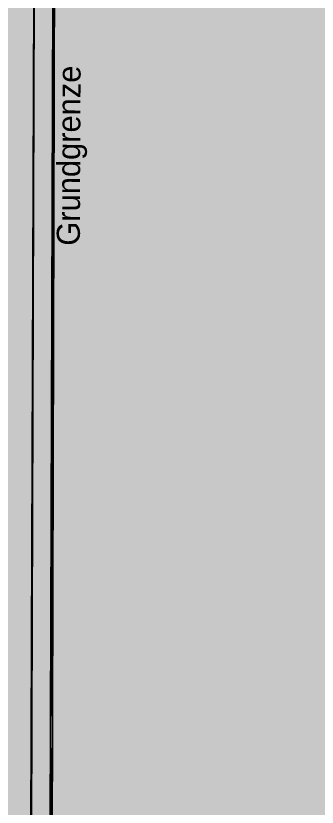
# Model space of a CAD drawing. Header units: metres. Extents: x -4 to 206, y -18 to 45.
# Drawn here: x 186.76 to 188.71, y 31.23 to 36.38 of the extents above; entities that cross this region are included whole.
import ezdxf

# ---------------------------------------------------------------- set-up
doc = ezdxf.new("R2010")
doc.units = ezdxf.units.M
doc.header["$MEASUREMENT"] = 0
for name, color, linetype in [('110 Wand Aussen', 7, 'Continuous'), ('725 Nachbarbebauung', 7, 'Continuous'), ('Neubau_840 Baulinien', 7, 'Continuous'), ('Neubau_844 Umriss 2D', 7, 'Continuous')]:
    doc.layers.add(name, color=color, linetype=linetype)
doc.styles.add('ERSTELLTER_STIL_2', font='')
doc.styles.get('ERSTELLTER_STIL_2').set_extended_font_data('Eurostile')
doc.linetypes.add('Grenze Grundstück', pattern='A,0,[1,415_260415_PP_VA_1_6 3 St1.Shx,S=0.00031746,R=0,X=0,Y=0],-0.04,0', length=0.04)

# ---------------------------------------------------------------- blocks, each defined once
blk = doc.blocks.new('Decke_3_3', base_point=(187.0168, 39.9828))
at = {"layer": '725 Nachbarbebauung', "linetype": 'Continuous', "lineweight": 0, "true_color": 0x1f1f1f}
blk.add_hatch(color=250, dxfattribs=at).paths.add_polyline_path([(187.0168, 39.9828), (186.9872, 28.5382), (197.0916, 28.4529), (197.0953, 29.3135), (199.8925, 29.3023), (199.8884, 28.3477), (205.9237, 28.3223), (206.0053, 39.9674)])
at = {"layer": '725 Nachbarbebauung', "color": 8, "linetype": 'Continuous', "lineweight": 13, "flags": 128}
blk.add_lwpolyline([(187.0168, 39.9828), (186.9872, 28.5382), (197.0916, 28.4529), (197.0953, 29.3135), (199.8925, 29.3023), (199.8884, 28.3477), (205.9237, 28.3223), (206.0053, 39.9674)], close=True, dxfattribs=at)
blk = doc.blocks.new('Wand_14_3', base_point=(187.0142, 39.9833))
at = {"layer": '110 Wand Aussen', "linetype": 'Continuous', "lineweight": 0, "true_color": 0x000000}
for points in [[(186.959, 24.9195), (187.0094, 40.0472), (186.8889, 39.9001), (186.8395, 25.0666)], [(186.964, 24.9133), (187.0145, 40.0533), (187.0094, 40.0472), (186.959, 24.9195)], [(186.8838, 39.8533), (186.8347, 25.1133), (186.8397, 25.1133), (186.8888, 39.8533)], [(186.6553, 25.2933), (186.8353, 25.2933), (186.8832, 39.6733), (186.7032, 39.6733)]]:
    blk.add_hatch(color=18, dxfattribs=at).paths.add_polyline_path(points)
at = {"layer": '110 Wand Aussen', "color": 7, "linetype": 'Continuous', "lineweight": 13}
for p, q in [((186.959, 24.9195), (187.0094, 40.0472)), ((186.8397, 25.1133), (186.8888, 39.8533))]:
    blk.add_line(p, q, dxfattribs=at)
at = {"layer": '110 Wand Aussen', "color": 7, "linetype": 'Continuous', "lineweight": 18}
blk.add_line((186.8353, 25.2933), (186.8832, 39.6733), dxfattribs=at)
at = {"layer": '110 Wand Aussen', "color": 7, "linetype": 'Continuous', "lineweight": 13, "flags": 128}
blk.add_lwpolyline([(186.964, 24.9133), (187.0145, 40.0533)], dxfattribs=at)

msp = doc.modelspace()

# ---------------------------------------------------------------- linework, layer by layer
at = {"layer": 'Neubau_840 Baulinien', "color": 254, "linetype": 'Grenze Grundstück', "lineweight": 13, "true_color": 0xe3e3e3}
msp.add_lwpolyline([(168.0292, 39.9831), (187.0142, 39.9821), (186.9872, 28.5382), (186.9327, 20.413), (186.8778, 8.6553), (168.0957, 5.9564), (168.0856, 27.7802)], close=True, dxfattribs=at)

# ---------------------------------------------------------------- block references
at = {"layer": '110 Wand Aussen', "color": 7, "lineweight": 25}
msp.add_blockref('Wand_14_3', (187.0142, 39.9833), dxfattribs=at)
at = {"layer": '725 Nachbarbebauung', "color": 8, "linetype": 'Continuous', "lineweight": 13}
msp.add_blockref('Decke_3_3', (187.0168, 39.9828), dxfattribs=at)

# ---------------------------------------------------------------- texts
at = {"layer": 'Neubau_844 Umriss 2D', "color": 254, "linetype": 'Continuous', "lineweight": 13, "true_color": 0xe3e3e3, "insert": (187.1226, 35.4682), "char_height": 0.15, "attachment_point": 5, "rotation": 89.7458, "style": 'ERSTELLTER_STIL_2'}
msp.add_mtext('\\A1;{\\pqc;\\fEurostile|b0|i0|c0|p0;\\W1.000000;Grundgrenze}', dxfattribs=at)

doc.saveas('drawing.dxf')
